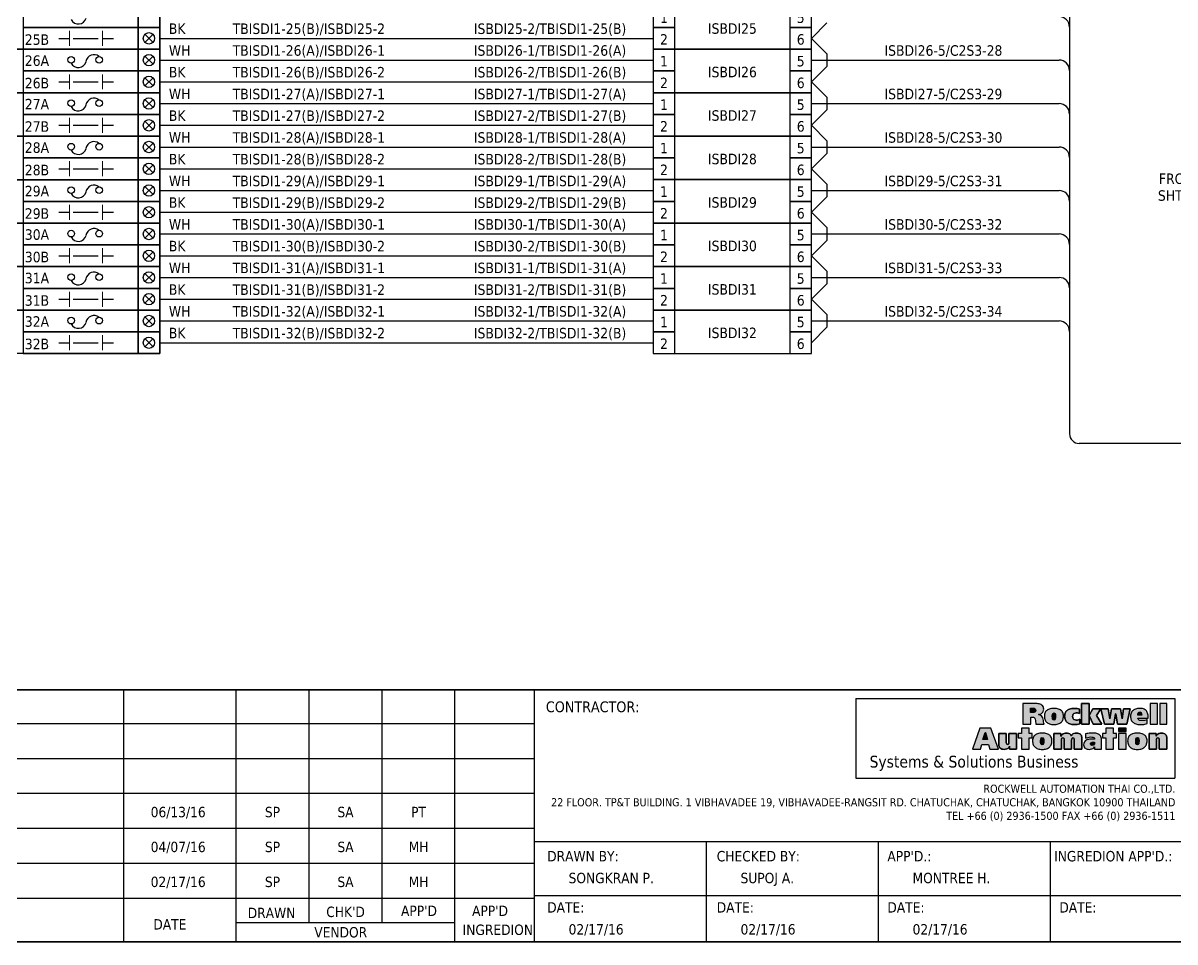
# Model space of a CAD drawing. Header units: millimetres. Extents: x 0 to 1792788, y -13 to 262234.
# Drawn here: x 712258 to 745729, y 92247 to 118939 of the extents above; entities that cross this region are included whole.
import ezdxf
from ezdxf.enums import TextEntityAlignment as Align

# ---------------------------------------------------------------- set-up
doc = ezdxf.new("R2010")
doc.units = ezdxf.units.MM
for name, color, linetype, lineweight in [('GT_1', 9, 'Continuous', 25), ('HELPPOINT', 7, 'Continuous', 25), ('MEMBER', 7, 'Continuous', 25), ('power', 7, 'Continuous', 25), ('RA_LOGO', 2, 'Continuous', 25)]:
    doc.layers.add(name, color=color, linetype=linetype, lineweight=lineweight)
doc.styles.add('Tahoma', font='')
doc.styles.get('Tahoma').set_extended_font_data('Tahoma')

# ---------------------------------------------------------------- blocks, each defined once
blk = doc.blocks.new('RA_LOGO1')
at = {"layer": 'RA_LOGO', "linetype": 'Continuous', "ltscale": 25.4}
for color, points in [(1, [(25.08, 13.7), (25.84, 13.7), (26.23, 13.67), (26.56, 13.54), (26.8, 13.24), (26.94, 12.83), (27.04, 12.29), (27.12, 11.7), (27.19, 11.14), (27.27, 10.68), (30.82, 10.68), (30.67, 11.15), (30.56, 11.68), (30.46, 12.24), (30.35, 12.8), (30.2, 13.35), (29.98, 13.85), (29.61, 14.28), (29.13, 14.61), (28.44, 14.82), (29, 14.99), (29.46, 15.19), (29.85, 15.46), (30.17, 15.78), (30.4, 16.18), (30.55, 16.64), (30.6, 17.18), (30.57, 17.62), (30.48, 18.01), (30.32, 18.35), (30.11, 18.65), (29.84, 18.9), (29.51, 19.1), (29.14, 19.27), (28.72, 19.39), (28.24, 19.48), (27.73, 19.53), (27.17, 19.55), (21.67, 19.55), (21.67, 10.68), (25.08, 10.68)]), (1, [(24.93, 15.68), (24.93, 17.57), (25.87, 17.57), (26.51, 17.51), (27, 17.24), (27.2, 16.65), (27.08, 16.12), (26.77, 15.83), (26.32, 15.71), (25.82, 15.68)]), (1, [(33.03, 17.18), (32.63, 17.03), (32.27, 16.84), (31.96, 16.62), (31.68, 16.36), (31.45, 16.07), (31.25, 15.75), (31.1, 15.39), (31, 15), (30.93, 14.57), (30.91, 14.11), (30.93, 13.67), (30.98, 13.25), (31.08, 12.86), (31.21, 12.5), (31.38, 12.17), (31.58, 11.87), (31.82, 11.59), (32.1, 11.35), (32.41, 11.13), (32.76, 10.95), (33.14, 10.8), (33.56, 10.69), (34.01, 10.6), (34.49, 10.55), (35.01, 10.53), (35.53, 10.55), (36.01, 10.6), (36.46, 10.69), (36.88, 10.8), (37.26, 10.95), (37.61, 11.13), (37.92, 11.35), (38.2, 11.59), (38.44, 11.87), (38.65, 12.17), (38.82, 12.5), (38.95, 12.86), (39.05, 13.25), (39.11, 13.67), (39.12, 14.11), (39.1, 14.57), (39.04, 15), (38.93, 15.39), (38.78, 15.75), (38.58, 16.07), (38.34, 16.36), (38.07, 16.62), (37.75, 16.84), (37.39, 17.03), (36.99, 17.18), (36.55, 17.3), (36.08, 17.38), (35.56, 17.44), (35.01, 17.45), (34.46, 17.44), (33.94, 17.38), (33.46, 17.3)]), (1, [(34.56, 15.35), (35.01, 15.55), (35.47, 15.35), (35.67, 14.84), (35.72, 14.11), (35.69, 13.44), (35.6, 12.91), (35.38, 12.56), (35.01, 12.43), (34.64, 12.56), (34.43, 12.91), (34.34, 13.44), (34.32, 14.11), (34.36, 14.84)]), (1, [(43.1, 14.6), (43.31, 15.02), (43.64, 15.31), (44.08, 15.49), (44.61, 15.55), (45.15, 15.51), (45.63, 15.39), (46.05, 15.22), (46.05, 17.18), (45.54, 17.3), (44.99, 17.38), (44.39, 17.44), (43.72, 17.45), (43.17, 17.44), (42.65, 17.38), (42.17, 17.3), (41.73, 17.18), (41.34, 17.03), (40.98, 16.84), (40.66, 16.62), (40.39, 16.36), (40.15, 16.07), (39.96, 15.75), (39.81, 15.39), (39.7, 15), (39.64, 14.57), (39.62, 14.11), (39.63, 13.67), (39.69, 13.25), (39.79, 12.86), (39.92, 12.5), (40.08, 12.17), (40.29, 11.87), (40.53, 11.59), (40.81, 11.35), (41.12, 11.13), (41.47, 10.95), (41.85, 10.8), (42.27, 10.69), (42.72, 10.6), (43.2, 10.55), (43.72, 10.53), (44.4, 10.55), (45, 10.61), (45.56, 10.72), (46.1, 10.86), (46.1, 12.83), (45.64, 12.61), (45.15, 12.48), (44.61, 12.43), (44.08, 12.5), (43.64, 12.71), (43.31, 13.04), (43.1, 13.5), (43.02, 14.06)]), (1, [(50.11, 19.54), (46.91, 19.54), (46.91, 10.68), (50.11, 10.68), (50.11, 14.38)]), (1, [(50.14, 14.38), (51.94, 10.68), (55.55, 10.68), (53.36, 14.38), (55.2, 17.31), (51.71, 17.31)]), (1, [(56.71, 10.68), (60.73, 10.68), (61.55, 15.18), (61.57, 15.18), (62.36, 10.68), (66.35, 10.68), (67.84, 17.31), (64.91, 17.31), (64.33, 12.97), (64.31, 12.97), (63.57, 17.31), (59.72, 17.31), (59.03, 12.97), (59.01, 12.97), (58.37, 17.31), (55.23, 17.31)]), (1, [(71.56, 10.55), (72.08, 10.53), (72.63, 10.54), (73.16, 10.57), (73.68, 10.62), (74.17, 10.7), (74.63, 10.79), (75.07, 10.91), (75.07, 12.63), (74.64, 12.45), (74.12, 12.32), (73.53, 12.23), (72.9, 12.21), (72.35, 12.23), (71.88, 12.33), (71.49, 12.51), (71.23, 12.8), (71.12, 13.23), (75.55, 13.23), (75.55, 13.62), (75.54, 14.09), (75.5, 14.54), (75.42, 14.96), (75.32, 15.36), (75.17, 15.73), (75, 16.07), (74.78, 16.37), (74.53, 16.65), (74.23, 16.88), (73.89, 17.08), (73.51, 17.24), (73.08, 17.36), (72.6, 17.43), (72.08, 17.45), (71.52, 17.43), (71, 17.38), (70.53, 17.3), (70.09, 17.18), (69.69, 17.02), (69.33, 16.84), (69.02, 16.62), (68.74, 16.36), (68.51, 16.07), (68.32, 15.75), (68.17, 15.39), (68.06, 15), (67.99, 14.58), (67.97, 14.12), (67.99, 13.67), (68.05, 13.26), (68.14, 12.87), (68.27, 12.5), (68.44, 12.17), (68.64, 11.87), (68.88, 11.59), (69.16, 11.35), (69.47, 11.14), (69.82, 10.95), (70.2, 10.8), (70.62, 10.69), (71.07, 10.6)]), (1, [(71.11, 14.63), (71.15, 15.19), (71.41, 15.7), (71.98, 15.93), (72.51, 15.7), (72.73, 15.19), (72.78, 14.63)]), (1, [(76.39, 10.68), (79.51, 10.68), (79.51, 19.54), (76.39, 19.54)]), (1, [(83.61, 19.54), (80.49, 19.54), (80.49, 10.68), (83.61, 10.68)]), (252, [(6.92, 1.95), (7.51, 0), (11.14, 0), (7.93, 9.01), (3.16, 9.01), (0, 0), (3.45, 0), (4, 1.95)]), (252, [(6.49, 4.11), (4.49, 4.11), (5.49, 7.12)]), (252, [(18.93, 6.73), (15.68, 6.73), (15.68, 2.85), (15.66, 2.44), (15.51, 2.08), (15.1, 1.93), (14.7, 2.08), (14.55, 2.44), (14.53, 2.85), (14.53, 6.73), (11.28, 6.73), (11.28, 2.05), (11.31, 1.58), (11.4, 1.16), (11.57, 0.79), (11.81, 0.47), (12.13, 0.21), (12.54, 0.01), (13.04, -0.11), (13.64, -0.15), (14.18, -0.11), (14.7, 0.03), (15.16, 0.29), (15.55, 0.66), (15.86, 1.2), (15.86, 0), (18.93, 0)]), (252, [(24.29, 4.85), (25.69, 4.85), (25.69, 6.73), (24.29, 6.73), (24.29, 9.01), (21.03, 9.01), (21.03, 6.73), (19.65, 6.73), (19.65, 4.85), (21.03, 4.85), (21.03, 0), (24.29, 0)]), (252, [(28.96, -0.08), (29.45, -0.13), (29.98, -0.15), (30.5, -0.13), (30.99, -0.08), (31.45, 0.01), (31.87, 0.13), (32.26, 0.28), (32.62, 0.46), (32.93, 0.68), (33.22, 0.93), (33.46, 1.2), (33.67, 1.51), (33.85, 1.85), (33.98, 2.22), (34.08, 2.61), (34.14, 3.04), (34.16, 3.49), (34.13, 3.96), (34.07, 4.39), (33.95, 4.79), (33.8, 5.15), (33.6, 5.48), (33.36, 5.77), (33.08, 6.03), (32.76, 6.26), (32.39, 6.45), (31.99, 6.6), (31.54, 6.73), (31.06, 6.81), (30.54, 6.86), (29.98, 6.88), (29.41, 6.86), (28.89, 6.81), (28.4, 6.73), (27.96, 6.6), (27.56, 6.45), (27.19, 6.26), (26.87, 6.03), (26.59, 5.77), (26.35, 5.48), (26.16, 5.15), (26.01, 4.79), (25.9, 4.39), (25.83, 3.96), (25.81, 3.49), (25.83, 3.04), (25.89, 2.61), (25.98, 2.22), (26.11, 1.85), (26.28, 1.51), (26.49, 1.2), (26.74, 0.93), (27.02, 0.68), (27.33, 0.46), (27.69, 0.28), (28.07, 0.13), (28.5, 0.01)]), (252, [(38.22, 3.88), (38.24, 4.29), (38.39, 4.65), (38.8, 4.8), (39.2, 4.65), (39.35, 4.29), (39.37, 3.88), (39.37, 0), (42.62, 0), (42.62, 3.88), (42.64, 4.29), (42.79, 4.65), (43.19, 4.8), (43.61, 4.65), (43.76, 4.29), (43.78, 3.88), (43.78, 0), (47.03, 0), (47.03, 4.04), (47.03, 4.4), (47.01, 4.76), (46.98, 5.12), (46.91, 5.47), (46.81, 5.8), (46.64, 6.09), (46.42, 6.36), (46.12, 6.57), (45.73, 6.74), (45.25, 6.84), (44.66, 6.88), (44.14, 6.83), (43.61, 6.7), (43.12, 6.47), (42.73, 6.15), (42.48, 5.71), (42.24, 6.16), (41.88, 6.48), (41.42, 6.71), (40.91, 6.84), (40.37, 6.88), (39.87, 6.85), (39.4, 6.75), (38.98, 6.57), (38.61, 6.32), (38.3, 5.99), (38.04, 5.51), (38.04, 6.73), (34.97, 6.73), (34.97, 0), (38.22, 0)]), (252, [(47.83, 1.33), (47.98, 0.92), (48.22, 0.58), (48.54, 0.31), (48.91, 0.1), (49.33, -0.04), (49.78, -0.12), (50.24, -0.15), (50.78, -0.11), (51.28, 0.03), (51.73, 0.25), (52.12, 0.56), (52.46, 1.01), (52.46, 0), (55.48, 0), (55.48, 4.08), (55.45, 4.58), (55.35, 5.01), (55.2, 5.39), (54.99, 5.72), (54.74, 5.99), (54.45, 6.22), (54.12, 6.41), (53.76, 6.56), (53.39, 6.67), (52.99, 6.76), (52.59, 6.82), (52.18, 6.86), (51.77, 6.88), (51.36, 6.88), (50.68, 6.87), (50.11, 6.82), (49.59, 6.75), (49.09, 6.64), (48.55, 6.5), (48.55, 4.61), (49.06, 4.83), (49.62, 5.02), (50.21, 5.14), (50.8, 5.18), (51.29, 5.16), (51.75, 5.09), (52.14, 4.92), (52.41, 4.64), (52.51, 4.2), (52.15, 4.24), (51.71, 4.27), (51.25, 4.29), (50.8, 4.28), (50.36, 4.24), (49.92, 4.17), (49.49, 4.07), (49.09, 3.92), (48.73, 3.72), (48.41, 3.47), (48.15, 3.16), (47.95, 2.79), (47.82, 2.34), (47.77, 1.82)]), (252, [(57.34, 0), (60.59, 0), (60.59, 4.85), (61.99, 4.85), (61.99, 6.74), (60.59, 6.74), (60.59, 9.01), (57.34, 9.01), (57.34, 6.74), (55.95, 6.74), (55.95, 4.85), (57.34, 4.85)]), (252, [(66.02, 7.52), (66.02, 9), (62.76, 9), (62.76, 7.52)]), (252, [(62.76, 0), (66.02, 0), (66.02, 6.72), (62.76, 6.72)]), (252, [(69.87, -0.08), (70.36, -0.13), (70.88, -0.15), (71.41, -0.13), (71.9, -0.08), (72.36, 0.01), (72.78, 0.13), (73.17, 0.28), (73.53, 0.46), (73.84, 0.68), (74.13, 0.93), (74.37, 1.2), (74.58, 1.51), (74.76, 1.85), (74.89, 2.22), (74.99, 2.61), (75.05, 3.04), (75.06, 3.49), (75.04, 3.96), (74.98, 4.39), (74.86, 4.79), (74.71, 5.15), (74.51, 5.48), (74.27, 5.77), (73.99, 6.03), (73.67, 6.26), (73.3, 6.45), (72.9, 6.6), (72.45, 6.73), (71.97, 6.81), (71.45, 6.86), (70.88, 6.88), (70.32, 6.86), (69.8, 6.81), (69.31, 6.73), (68.87, 6.6), (68.47, 6.45), (68.1, 6.26), (67.78, 6.03), (67.5, 5.77), (67.26, 5.48), (67.07, 5.15), (66.92, 4.79), (66.81, 4.39), (66.74, 3.96), (66.72, 3.49), (66.74, 3.04), (66.79, 2.61), (66.89, 2.22), (67.02, 1.85), (67.19, 1.51), (67.4, 1.2), (67.65, 0.93), (67.93, 0.68), (68.24, 0.46), (68.6, 0.28), (68.98, 0.13), (69.41, 0.01)]), (252, [(79.16, 3.88), (79.18, 4.29), (79.33, 4.65), (79.74, 4.8), (80.15, 4.65), (80.29, 4.29), (80.31, 3.88), (80.31, 0), (83.57, 0), (83.57, 4.69), (83.53, 5.15), (83.44, 5.57), (83.27, 5.95), (83.03, 6.27), (82.71, 6.53), (82.3, 6.72), (81.8, 6.84), (81.2, 6.88), (80.66, 6.83), (80.15, 6.69), (79.68, 6.43), (79.29, 6.06), (78.98, 5.52), (78.98, 6.73), (75.91, 6.73), (75.91, 0), (79.16, 0)]), (252, [(29.6, 1.91), (29.39, 2.27), (29.29, 2.81), (29.27, 3.49), (29.31, 4.22), (29.51, 4.75), (29.98, 4.95), (30.44, 4.75), (30.65, 4.22), (30.69, 3.49), (30.67, 2.81), (30.57, 2.27), (30.35, 1.91), (29.98, 1.78)]), (252, [(50.74, 2.19), (50.97, 2.7), (51.52, 2.91), (52.19, 2.95), (52.51, 2.95), (52.51, 2.75), (52.4, 2.18), (52.06, 1.73), (51.51, 1.55), (51.08, 1.61), (50.83, 1.82)]), (252, [(70.51, 1.91), (70.3, 2.27), (70.2, 2.81), (70.18, 3.49), (70.22, 4.22), (70.42, 4.75), (70.88, 4.95), (71.35, 4.75), (71.56, 4.22), (71.6, 3.49), (71.58, 2.81), (71.48, 2.27), (71.26, 1.91), (70.88, 1.78)])]:
    blk.add_hatch(color=color, dxfattribs=at).paths.add_polyline_path(points, flags=0)
at = {"layer": 'RA_LOGO', "color": 1, "linetype": 'Continuous', "ltscale": 25.4}
for points in [[(29.14, 19.27), (28.72, 19.39), (28.24, 19.48), (27.73, 19.53), (27.17, 19.55), (21.67, 19.55), (21.67, 10.68), (25.08, 10.68), (25.08, 13.7), (25.84, 13.7), (26.23, 13.67), (26.56, 13.54), (26.8, 13.24), (26.94, 12.83), (27.04, 12.29), (27.12, 11.7), (27.19, 11.14), (27.27, 10.68), (30.82, 10.68), (30.67, 11.15), (30.56, 11.68), (30.46, 12.24), (30.35, 12.8), (30.2, 13.35), (29.98, 13.85), (29.61, 14.28), (29.13, 14.61), (28.48, 14.81), (28.48, 14.83), (29, 14.99), (29.46, 15.19), (29.85, 15.46), (30.17, 15.78), (30.4, 16.18), (30.55, 16.64), (30.6, 17.18), (30.57, 17.62), (30.48, 18.01), (30.32, 18.35), (30.11, 18.65), (29.84, 18.9), (29.51, 19.1)], [(25.08, 13.7), (25.84, 13.7), (26.23, 13.67), (26.56, 13.54), (26.8, 13.24), (26.94, 12.83), (27.04, 12.29), (27.12, 11.7), (27.19, 11.14), (27.27, 10.68), (30.82, 10.68), (30.67, 11.15), (30.56, 11.68), (30.46, 12.24), (30.35, 12.8), (30.2, 13.35), (29.98, 13.85), (29.61, 14.28), (29.13, 14.61), (28.44, 14.82), (29, 14.99), (29.46, 15.19), (29.85, 15.46), (30.17, 15.78), (30.4, 16.18), (30.55, 16.64), (30.6, 17.18), (30.57, 17.62), (30.48, 18.01), (30.32, 18.35), (30.11, 18.65), (29.84, 18.9), (29.51, 19.1), (29.14, 19.27), (28.72, 19.39), (28.24, 19.48), (27.73, 19.53), (27.17, 19.55), (21.67, 19.55), (21.67, 10.68), (25.08, 10.68)], [(24.93, 15.68), (24.93, 17.57), (25.87, 17.57), (26.51, 17.51), (27, 17.24), (27.2, 16.65), (27.08, 16.12), (26.77, 15.83), (26.32, 15.71), (25.82, 15.68)], [(25.82, 15.68), (24.93, 15.68), (24.93, 17.57), (25.87, 17.57), (26.51, 17.51), (27, 17.24), (27.2, 16.65), (27.08, 16.12), (26.77, 15.83), (26.32, 15.71)], [(36.99, 17.18), (36.55, 17.3), (36.08, 17.38), (35.56, 17.44), (35.01, 17.45), (34.46, 17.44), (33.94, 17.38), (33.46, 17.3), (33.03, 17.18), (32.63, 17.03), (32.27, 16.84), (31.96, 16.62), (31.68, 16.36), (31.45, 16.07), (31.25, 15.75), (31.1, 15.39), (31, 15), (30.93, 14.57), (30.91, 14.11), (30.91, 14.11), (30.93, 13.67), (30.98, 13.25), (31.08, 12.86), (31.21, 12.5), (31.38, 12.17), (31.58, 11.87), (31.82, 11.59), (32.1, 11.35), (32.41, 11.13), (32.76, 10.95), (33.14, 10.8), (33.56, 10.69), (34.01, 10.6), (34.49, 10.55), (35.01, 10.53), (35.53, 10.55), (36.01, 10.6), (36.46, 10.69), (36.88, 10.8), (37.26, 10.95), (37.61, 11.13), (37.92, 11.35), (38.2, 11.59), (38.44, 11.87), (38.65, 12.17), (38.82, 12.5), (38.95, 12.86), (39.05, 13.25), (39.11, 13.67), (39.12, 14.11), (39.1, 14.57), (39.04, 15), (38.93, 15.39), (38.78, 15.75), (38.58, 16.07), (38.34, 16.36), (38.07, 16.62), (37.75, 16.84), (37.39, 17.03)], [(33.03, 17.18), (32.63, 17.03), (32.27, 16.84), (31.96, 16.62), (31.68, 16.36), (31.45, 16.07), (31.25, 15.75), (31.1, 15.39), (31, 15), (30.93, 14.57), (30.91, 14.11), (30.93, 13.67), (30.98, 13.25), (31.08, 12.86), (31.21, 12.5), (31.38, 12.17), (31.58, 11.87), (31.82, 11.59), (32.1, 11.35), (32.41, 11.13), (32.76, 10.95), (33.14, 10.8), (33.56, 10.69), (34.01, 10.6), (34.49, 10.55), (35.01, 10.53), (35.53, 10.55), (36.01, 10.6), (36.46, 10.69), (36.88, 10.8), (37.26, 10.95), (37.61, 11.13), (37.92, 11.35), (38.2, 11.59), (38.44, 11.87), (38.65, 12.17), (38.82, 12.5), (38.95, 12.86), (39.05, 13.25), (39.11, 13.67), (39.12, 14.11), (39.1, 14.57), (39.04, 15), (38.93, 15.39), (38.78, 15.75), (38.58, 16.07), (38.34, 16.36), (38.07, 16.62), (37.75, 16.84), (37.39, 17.03), (36.99, 17.18), (36.55, 17.3), (36.08, 17.38), (35.56, 17.44), (35.01, 17.45), (34.46, 17.44), (33.94, 17.38), (33.46, 17.3)], [(34.32, 14.11), (34.36, 14.84), (34.56, 15.35), (35.01, 15.55), (35.47, 15.35), (35.67, 14.84), (35.72, 14.11), (35.69, 13.44), (35.6, 12.91), (35.38, 12.56), (35.01, 12.43), (34.64, 12.56), (34.43, 12.91), (34.34, 13.44)], [(34.56, 15.35), (35.01, 15.55), (35.47, 15.35), (35.67, 14.84), (35.72, 14.11), (35.69, 13.44), (35.6, 12.91), (35.38, 12.56), (35.01, 12.43), (34.64, 12.56), (34.43, 12.91), (34.34, 13.44), (34.32, 14.11), (34.36, 14.84)], [(42.65, 17.38), (43.17, 17.44), (43.72, 17.45), (44.39, 17.44), (44.99, 17.38), (45.54, 17.3), (46.05, 17.18), (46.05, 15.22), (45.63, 15.39), (45.15, 15.51), (44.61, 15.55), (44.08, 15.49), (43.64, 15.31), (43.31, 15.02), (43.1, 14.6), (43.02, 14.06), (43.1, 13.5), (43.31, 13.04), (43.64, 12.71), (44.08, 12.5), (44.61, 12.43), (45.15, 12.48), (45.64, 12.61), (46.1, 12.83), (46.1, 10.86), (45.56, 10.72), (45, 10.61), (44.4, 10.55), (43.72, 10.53), (43.2, 10.55), (42.72, 10.6), (42.27, 10.69), (41.85, 10.8), (41.47, 10.95), (41.12, 11.13), (40.81, 11.35), (40.53, 11.59), (40.29, 11.87), (40.08, 12.17), (39.92, 12.5), (39.79, 12.86), (39.69, 13.25), (39.63, 13.67), (39.62, 14.11), (39.64, 14.57), (39.7, 15), (39.81, 15.39), (39.96, 15.75), (40.15, 16.07), (40.39, 16.36), (40.66, 16.62), (40.98, 16.84), (41.34, 17.03), (41.73, 17.18), (42.17, 17.3)], [(43.1, 14.6), (43.31, 15.02), (43.64, 15.31), (44.08, 15.49), (44.61, 15.55), (45.15, 15.51), (45.63, 15.39), (46.05, 15.22), (46.05, 17.18), (45.54, 17.3), (44.99, 17.38), (44.39, 17.44), (43.72, 17.45), (43.17, 17.44), (42.65, 17.38), (42.17, 17.3), (41.73, 17.18), (41.34, 17.03), (40.98, 16.84), (40.66, 16.62), (40.39, 16.36), (40.15, 16.07), (39.96, 15.75), (39.81, 15.39), (39.7, 15), (39.64, 14.57), (39.62, 14.11), (39.63, 13.67), (39.69, 13.25), (39.79, 12.86), (39.92, 12.5), (40.08, 12.17), (40.29, 11.87), (40.53, 11.59), (40.81, 11.35), (41.12, 11.13), (41.47, 10.95), (41.85, 10.8), (42.27, 10.69), (42.72, 10.6), (43.2, 10.55), (43.72, 10.53), (44.4, 10.55), (45, 10.61), (45.56, 10.72), (46.1, 10.86), (46.1, 12.83), (45.64, 12.61), (45.15, 12.48), (44.61, 12.43), (44.08, 12.5), (43.64, 12.71), (43.31, 13.04), (43.1, 13.5), (43.02, 14.06)], [(50.11, 10.68), (46.91, 10.68), (46.91, 19.54), (50.11, 19.54), (50.11, 14.38), (50.14, 14.38), (50.11, 14.38)], [(50.11, 19.54), (46.91, 19.54), (46.91, 10.68), (50.11, 10.68), (50.11, 14.38)], [(50.14, 14.38), (51.94, 10.68), (55.55, 10.68), (53.36, 14.38), (55.2, 17.31), (51.71, 17.31)], [(51.94, 10.68), (50.14, 14.38), (51.71, 17.31), (55.2, 17.31), (53.36, 14.38), (55.55, 10.68)], [(62.36, 10.68), (61.57, 15.18), (61.55, 15.18), (60.73, 10.68), (56.71, 10.68), (55.23, 17.31), (58.37, 17.31), (59.01, 12.97), (59.03, 12.97), (59.72, 17.31), (63.57, 17.31), (64.31, 12.97), (64.33, 12.97), (64.91, 17.31), (67.84, 17.31), (66.35, 10.68)], [(56.71, 10.68), (60.73, 10.68), (61.55, 15.18), (61.57, 15.18), (62.36, 10.68), (66.35, 10.68), (67.84, 17.31), (64.91, 17.31), (64.33, 12.97), (64.31, 12.97), (63.57, 17.31), (59.72, 17.31), (59.03, 12.97), (59.01, 12.97), (58.37, 17.31), (55.23, 17.31)], [(71.56, 10.55), (72.08, 10.53), (72.63, 10.54), (73.16, 10.57), (73.68, 10.62), (74.17, 10.7), (74.63, 10.79), (75.07, 10.91), (75.07, 12.63), (74.64, 12.45), (74.12, 12.32), (73.53, 12.23), (72.9, 12.21), (72.35, 12.23), (71.88, 12.33), (71.49, 12.51), (71.23, 12.8), (71.12, 13.23), (75.55, 13.23), (75.55, 13.62), (75.54, 14.09), (75.5, 14.54), (75.42, 14.96), (75.32, 15.36), (75.17, 15.73), (75, 16.07), (74.78, 16.37), (74.53, 16.65), (74.23, 16.88), (73.89, 17.08), (73.51, 17.24), (73.08, 17.36), (72.6, 17.43), (72.08, 17.45), (71.52, 17.43), (71, 17.38), (70.53, 17.3), (70.09, 17.18), (69.69, 17.02), (69.33, 16.84), (69.02, 16.62), (68.74, 16.36), (68.51, 16.07), (68.32, 15.75), (68.17, 15.39), (68.06, 15), (67.99, 14.58), (67.97, 14.12), (67.97, 14.12), (67.99, 13.67), (68.05, 13.26), (68.14, 12.87), (68.27, 12.5), (68.44, 12.17), (68.64, 11.87), (68.88, 11.59), (69.16, 11.35), (69.47, 11.14), (69.82, 10.95), (70.2, 10.8), (70.62, 10.69), (71.07, 10.6)], [(71.56, 10.55), (72.08, 10.53), (72.63, 10.54), (73.16, 10.57), (73.68, 10.62), (74.17, 10.7), (74.63, 10.79), (75.07, 10.91), (75.07, 12.63), (74.64, 12.45), (74.12, 12.32), (73.53, 12.23), (72.9, 12.21), (72.35, 12.23), (71.88, 12.33), (71.49, 12.51), (71.23, 12.8), (71.12, 13.23), (75.55, 13.23), (75.55, 13.62), (75.54, 14.09), (75.5, 14.54), (75.42, 14.96), (75.32, 15.36), (75.17, 15.73), (75, 16.07), (74.78, 16.37), (74.53, 16.65), (74.23, 16.88), (73.89, 17.08), (73.51, 17.24), (73.08, 17.36), (72.6, 17.43), (72.08, 17.45), (71.52, 17.43), (71, 17.38), (70.53, 17.3), (70.09, 17.18), (69.69, 17.02), (69.33, 16.84), (69.02, 16.62), (68.74, 16.36), (68.51, 16.07), (68.32, 15.75), (68.17, 15.39), (68.06, 15), (67.99, 14.58), (67.97, 14.12), (67.99, 13.67), (68.05, 13.26), (68.14, 12.87), (68.27, 12.5), (68.44, 12.17), (68.64, 11.87), (68.88, 11.59), (69.16, 11.35), (69.47, 11.14), (69.82, 10.95), (70.2, 10.8), (70.62, 10.69), (71.07, 10.6)], [(72.78, 14.63), (71.11, 14.63), (71.15, 15.19), (71.41, 15.7), (71.98, 15.93), (72.51, 15.7), (72.73, 15.19)], [(71.11, 14.63), (71.15, 15.19), (71.41, 15.7), (71.98, 15.93), (72.51, 15.7), (72.73, 15.19), (72.78, 14.63)], [(76.39, 10.68), (79.51, 10.68), (79.51, 19.54), (76.39, 19.54)], [(76.39, 10.68), (79.51, 10.68), (79.51, 19.54), (76.39, 19.54)], [(80.49, 10.68), (83.61, 10.68), (83.61, 19.54), (80.49, 19.54)], [(83.61, 19.54), (80.49, 19.54), (80.49, 10.68), (83.61, 10.68)]]:
    blk.add_lwpolyline(points, close=True, dxfattribs=at)
at = {"layer": 'RA_LOGO', "color": 252, "linetype": 'Continuous', "ltscale": 25.4}
for points in [[(7.51, 0), (11.14, 0), (7.93, 9.01), (3.16, 9.01), (0, 0), (3.45, 0), (4, 1.95), (6.92, 1.95)], [(6.92, 1.95), (7.51, 0), (11.14, 0), (7.93, 9.01), (3.16, 9.01), (0, 0), (3.45, 0), (4, 1.95)], [(6.49, 4.11), (4.49, 4.11), (5.49, 7.12)], [(5.48, 7.08), (5.51, 7.08), (6.49, 4.11), (4.49, 4.11)], [(11.57, 0.79), (11.4, 1.16), (11.31, 1.58), (11.28, 2.05), (11.28, 6.73), (14.53, 6.73), (14.53, 2.85), (14.55, 2.44), (14.7, 2.08), (15.1, 1.93), (15.51, 2.08), (15.66, 2.44), (15.68, 2.85), (15.68, 6.73), (18.93, 6.73), (18.93, 0), (15.86, 0), (15.86, 1.16), (15.84, 1.16), (15.55, 0.66), (15.16, 0.29), (14.7, 0.03), (14.18, -0.11), (13.64, -0.15), (13.04, -0.11), (12.54, 0.01), (12.13, 0.21), (11.81, 0.47)], [(18.93, 6.73), (15.68, 6.73), (15.68, 2.85), (15.66, 2.44), (15.51, 2.08), (15.1, 1.93), (14.7, 2.08), (14.55, 2.44), (14.53, 2.85), (14.53, 6.73), (11.28, 6.73), (11.28, 2.05), (11.31, 1.58), (11.4, 1.16), (11.57, 0.79), (11.81, 0.47), (12.13, 0.21), (12.54, 0.01), (13.04, -0.11), (13.64, -0.15), (14.18, -0.11), (14.7, 0.03), (15.16, 0.29), (15.55, 0.66), (15.86, 1.2), (15.86, 0), (18.93, 0)], [(24.29, 4.85), (25.69, 4.85), (25.69, 6.73), (24.29, 6.73), (24.29, 9.01), (21.03, 9.01), (21.03, 6.73), (19.65, 6.73), (19.65, 4.85), (21.03, 4.85), (21.03, 0), (24.29, 0)], [(24.29, 4.85), (25.69, 4.85), (25.69, 6.73), (24.29, 6.73), (24.29, 9.01), (21.03, 9.01), (21.03, 6.73), (19.65, 6.73), (19.65, 4.85), (21.03, 4.85), (21.03, 0), (24.29, 0)], [(29.41, 6.86), (28.89, 6.81), (28.4, 6.73), (27.96, 6.6), (27.56, 6.45), (27.19, 6.26), (26.87, 6.03), (26.59, 5.77), (26.35, 5.48), (26.16, 5.15), (26.01, 4.79), (25.9, 4.39), (25.83, 3.96), (25.81, 3.49), (25.81, 3.49), (25.83, 3.04), (25.89, 2.61), (25.98, 2.22), (26.11, 1.85), (26.28, 1.51), (26.49, 1.2), (26.74, 0.93), (27.02, 0.68), (27.33, 0.46), (27.69, 0.28), (28.07, 0.13), (28.5, 0.01), (28.96, -0.08), (29.45, -0.13), (29.98, -0.15), (30.5, -0.13), (30.99, -0.08), (31.45, 0.01), (31.87, 0.13), (32.26, 0.28), (32.62, 0.46), (32.93, 0.68), (33.22, 0.93), (33.46, 1.2), (33.67, 1.51), (33.85, 1.85), (33.98, 2.22), (34.08, 2.61), (34.14, 3.04), (34.16, 3.49), (34.16, 3.49), (34.13, 3.96), (34.07, 4.39), (33.95, 4.79), (33.8, 5.15), (33.6, 5.48), (33.36, 5.77), (33.08, 6.03), (32.76, 6.26), (32.39, 6.45), (31.99, 6.6), (31.54, 6.73), (31.06, 6.81), (30.54, 6.86), (29.98, 6.88), (29.98, 6.88)], [(28.96, -0.08), (29.45, -0.13), (29.98, -0.15), (30.5, -0.13), (30.99, -0.08), (31.45, 0.01), (31.87, 0.13), (32.26, 0.28), (32.62, 0.46), (32.93, 0.68), (33.22, 0.93), (33.46, 1.2), (33.67, 1.51), (33.85, 1.85), (33.98, 2.22), (34.08, 2.61), (34.14, 3.04), (34.16, 3.49), (34.13, 3.96), (34.07, 4.39), (33.95, 4.79), (33.8, 5.15), (33.6, 5.48), (33.36, 5.77), (33.08, 6.03), (32.76, 6.26), (32.39, 6.45), (31.99, 6.6), (31.54, 6.73), (31.06, 6.81), (30.54, 6.86), (29.98, 6.88), (29.41, 6.86), (28.89, 6.81), (28.4, 6.73), (27.96, 6.6), (27.56, 6.45), (27.19, 6.26), (26.87, 6.03), (26.59, 5.77), (26.35, 5.48), (26.16, 5.15), (26.01, 4.79), (25.9, 4.39), (25.83, 3.96), (25.81, 3.49), (25.83, 3.04), (25.89, 2.61), (25.98, 2.22), (26.11, 1.85), (26.28, 1.51), (26.49, 1.2), (26.74, 0.93), (27.02, 0.68), (27.33, 0.46), (27.69, 0.28), (28.07, 0.13), (28.5, 0.01)], [(39.35, 4.29), (39.2, 4.65), (38.8, 4.8), (38.39, 4.65), (38.24, 4.29), (38.22, 3.88), (38.22, 0), (34.97, 0), (34.97, 6.73), (38.04, 6.73), (38.04, 5.56), (38.06, 5.56), (38.3, 5.99), (38.61, 6.32), (38.98, 6.57), (39.4, 6.75), (39.87, 6.85), (40.37, 6.88), (40.91, 6.84), (41.42, 6.71), (41.88, 6.48), (42.24, 6.16), (42.47, 5.73), (42.49, 5.73), (42.73, 6.15), (43.12, 6.47), (43.61, 6.7), (44.14, 6.83), (44.66, 6.88), (45.25, 6.84), (45.73, 6.74), (46.12, 6.57), (46.42, 6.36), (46.64, 6.09), (46.81, 5.8), (46.91, 5.47), (46.98, 5.12), (47.01, 4.76), (47.03, 4.4), (47.03, 4.04), (47.03, 0), (43.78, 0), (43.78, 3.88), (43.76, 4.29), (43.61, 4.65), (43.19, 4.8), (42.79, 4.65), (42.64, 4.29), (42.62, 3.88), (42.62, 0), (39.37, 0), (39.37, 3.88)], [(38.22, 3.88), (38.24, 4.29), (38.39, 4.65), (38.8, 4.8), (39.2, 4.65), (39.35, 4.29), (39.37, 3.88), (39.37, 0), (42.62, 0), (42.62, 3.88), (42.64, 4.29), (42.79, 4.65), (43.19, 4.8), (43.61, 4.65), (43.76, 4.29), (43.78, 3.88), (43.78, 0), (47.03, 0), (47.03, 4.04), (47.03, 4.4), (47.01, 4.76), (46.98, 5.12), (46.91, 5.47), (46.81, 5.8), (46.64, 6.09), (46.42, 6.36), (46.12, 6.57), (45.73, 6.74), (45.25, 6.84), (44.66, 6.88), (44.14, 6.83), (43.61, 6.7), (43.12, 6.47), (42.73, 6.15), (42.48, 5.71), (42.24, 6.16), (41.88, 6.48), (41.42, 6.71), (40.91, 6.84), (40.37, 6.88), (39.87, 6.85), (39.4, 6.75), (38.98, 6.57), (38.61, 6.32), (38.3, 5.99), (38.04, 5.51), (38.04, 6.73), (34.97, 6.73), (34.97, 0), (38.22, 0)], [(50.11, 6.82), (49.59, 6.75), (49.09, 6.64), (48.55, 6.5), (48.55, 4.61), (49.06, 4.83), (49.62, 5.02), (50.21, 5.14), (50.8, 5.18), (51.29, 5.16), (51.75, 5.09), (52.14, 4.92), (52.41, 4.64), (52.51, 4.2), (52.15, 4.24), (51.71, 4.27), (51.25, 4.29), (50.8, 4.28), (50.36, 4.24), (49.92, 4.17), (49.49, 4.07), (49.09, 3.92), (48.73, 3.72), (48.41, 3.47), (48.15, 3.16), (47.95, 2.79), (47.82, 2.34), (47.77, 1.82), (47.77, 1.82), (47.83, 1.33), (47.98, 0.92), (48.22, 0.58), (48.54, 0.31), (48.91, 0.1), (49.33, -0.04), (49.78, -0.12), (50.24, -0.15), (50.78, -0.11), (51.28, 0.03), (51.73, 0.25), (52.12, 0.56), (52.43, 0.97), (52.46, 0.97), (52.46, 0), (55.48, 0), (55.48, 4.08), (55.45, 4.58), (55.35, 5.01), (55.2, 5.39), (54.99, 5.72), (54.74, 5.99), (54.45, 6.22), (54.12, 6.41), (53.76, 6.56), (53.39, 6.67), (52.99, 6.76), (52.59, 6.82), (52.18, 6.86), (51.77, 6.88), (51.36, 6.88), (50.68, 6.87)], [(47.83, 1.33), (47.98, 0.92), (48.22, 0.58), (48.54, 0.31), (48.91, 0.1), (49.33, -0.04), (49.78, -0.12), (50.24, -0.15), (50.78, -0.11), (51.28, 0.03), (51.73, 0.25), (52.12, 0.56), (52.46, 1.01), (52.46, 0), (55.48, 0), (55.48, 4.08), (55.45, 4.58), (55.35, 5.01), (55.2, 5.39), (54.99, 5.72), (54.74, 5.99), (54.45, 6.22), (54.12, 6.41), (53.76, 6.56), (53.39, 6.67), (52.99, 6.76), (52.59, 6.82), (52.18, 6.86), (51.77, 6.88), (51.36, 6.88), (50.68, 6.87), (50.11, 6.82), (49.59, 6.75), (49.09, 6.64), (48.55, 6.5), (48.55, 4.61), (49.06, 4.83), (49.62, 5.02), (50.21, 5.14), (50.8, 5.18), (51.29, 5.16), (51.75, 5.09), (52.14, 4.92), (52.41, 4.64), (52.51, 4.2), (52.15, 4.24), (51.71, 4.27), (51.25, 4.29), (50.8, 4.28), (50.36, 4.24), (49.92, 4.17), (49.49, 4.07), (49.09, 3.92), (48.73, 3.72), (48.41, 3.47), (48.15, 3.16), (47.95, 2.79), (47.82, 2.34), (47.77, 1.82)], [(60.59, 0), (60.59, 4.85), (61.99, 4.85), (61.99, 6.74), (60.59, 6.74), (60.59, 9.01), (57.34, 9.01), (57.34, 6.74), (55.95, 6.74), (55.95, 4.85), (57.34, 4.85), (57.34, 0)], [(57.34, 0), (60.59, 0), (60.59, 4.85), (61.99, 4.85), (61.99, 6.74), (60.59, 6.74), (60.59, 9.01), (57.34, 9.01), (57.34, 6.74), (55.95, 6.74), (55.95, 4.85), (57.34, 4.85)], [(66.02, 7.52), (66.02, 9), (62.76, 9), (62.76, 7.52)], [(62.76, 7.52), (66.02, 7.52), (66.02, 9), (62.76, 9)], [(62.76, 0), (66.02, 0), (66.02, 6.72), (62.76, 6.72)], [(62.76, 0), (66.02, 0), (66.02, 6.72), (62.76, 6.72)], [(72.9, 6.6), (72.45, 6.73), (71.97, 6.81), (71.45, 6.86), (70.88, 6.88), (70.32, 6.86), (69.8, 6.81), (69.31, 6.73), (68.87, 6.6), (68.47, 6.45), (68.1, 6.26), (67.78, 6.03), (67.5, 5.77), (67.26, 5.48), (67.07, 5.15), (66.92, 4.79), (66.81, 4.39), (66.74, 3.96), (66.72, 3.49), (66.72, 3.49), (66.74, 3.04), (66.79, 2.61), (66.89, 2.22), (67.02, 1.85), (67.19, 1.51), (67.4, 1.2), (67.65, 0.93), (67.93, 0.68), (68.24, 0.46), (68.6, 0.28), (68.98, 0.13), (69.41, 0.01), (69.87, -0.08), (70.36, -0.13), (70.88, -0.15), (71.41, -0.13), (71.9, -0.08), (72.36, 0.01), (72.78, 0.13), (73.17, 0.28), (73.53, 0.46), (73.84, 0.68), (74.13, 0.93), (74.37, 1.2), (74.58, 1.51), (74.76, 1.85), (74.89, 2.22), (74.99, 2.61), (75.05, 3.04), (75.06, 3.49), (75.06, 3.49), (75.04, 3.96), (74.98, 4.39), (74.86, 4.79), (74.71, 5.15), (74.51, 5.48), (74.27, 5.77), (73.99, 6.03), (73.67, 6.26), (73.3, 6.45)], [(69.87, -0.08), (70.36, -0.13), (70.88, -0.15), (71.41, -0.13), (71.9, -0.08), (72.36, 0.01), (72.78, 0.13), (73.17, 0.28), (73.53, 0.46), (73.84, 0.68), (74.13, 0.93), (74.37, 1.2), (74.58, 1.51), (74.76, 1.85), (74.89, 2.22), (74.99, 2.61), (75.05, 3.04), (75.06, 3.49), (75.04, 3.96), (74.98, 4.39), (74.86, 4.79), (74.71, 5.15), (74.51, 5.48), (74.27, 5.77), (73.99, 6.03), (73.67, 6.26), (73.3, 6.45), (72.9, 6.6), (72.45, 6.73), (71.97, 6.81), (71.45, 6.86), (70.88, 6.88), (70.32, 6.86), (69.8, 6.81), (69.31, 6.73), (68.87, 6.6), (68.47, 6.45), (68.1, 6.26), (67.78, 6.03), (67.5, 5.77), (67.26, 5.48), (67.07, 5.15), (66.92, 4.79), (66.81, 4.39), (66.74, 3.96), (66.72, 3.49), (66.74, 3.04), (66.79, 2.61), (66.89, 2.22), (67.02, 1.85), (67.19, 1.51), (67.4, 1.2), (67.65, 0.93), (67.93, 0.68), (68.24, 0.46), (68.6, 0.28), (68.98, 0.13), (69.41, 0.01)], [(79.18, 4.29), (79.16, 3.88), (79.16, 0), (75.91, 0), (75.91, 6.73), (78.98, 6.73), (78.98, 5.56), (79, 5.56), (79.29, 6.06), (79.68, 6.43), (80.15, 6.69), (80.66, 6.83), (81.2, 6.88), (81.8, 6.84), (82.3, 6.72), (82.71, 6.53), (83.03, 6.27), (83.27, 5.95), (83.44, 5.57), (83.53, 5.15), (83.57, 4.69), (83.57, 0), (80.31, 0), (80.31, 3.88), (80.29, 4.29), (80.15, 4.65), (79.74, 4.8), (79.33, 4.65)], [(79.16, 3.88), (79.18, 4.29), (79.33, 4.65), (79.74, 4.8), (80.15, 4.65), (80.29, 4.29), (80.31, 3.88), (80.31, 0), (83.57, 0), (83.57, 4.69), (83.53, 5.15), (83.44, 5.57), (83.27, 5.95), (83.03, 6.27), (82.71, 6.53), (82.3, 6.72), (81.8, 6.84), (81.2, 6.88), (80.66, 6.83), (80.15, 6.69), (79.68, 6.43), (79.29, 6.06), (78.98, 5.52), (78.98, 6.73), (75.91, 6.73), (75.91, 0), (79.16, 0)], [(29.27, 3.49), (29.31, 4.22), (29.51, 4.75), (29.98, 4.95), (30.44, 4.75), (30.65, 4.22), (30.69, 3.49), (30.67, 2.81), (30.57, 2.27), (30.35, 1.91), (29.98, 1.78), (29.6, 1.91), (29.39, 2.27), (29.29, 2.81)], [(29.6, 1.91), (29.39, 2.27), (29.29, 2.81), (29.27, 3.49), (29.31, 4.22), (29.51, 4.75), (29.98, 4.95), (30.44, 4.75), (30.65, 4.22), (30.69, 3.49), (30.67, 2.81), (30.57, 2.27), (30.35, 1.91), (29.98, 1.78)], [(50.74, 2.19), (50.97, 2.7), (51.52, 2.91), (52.19, 2.95), (52.51, 2.95), (52.51, 2.75), (52.4, 2.18), (52.06, 1.73), (51.51, 1.55), (51.08, 1.61), (50.83, 1.82)], [(52.51, 2.75), (52.4, 2.18), (52.06, 1.73), (51.51, 1.55), (51.08, 1.61), (50.83, 1.82), (50.74, 2.19), (50.97, 2.7), (51.52, 2.91), (52.19, 2.95), (52.51, 2.95)], [(70.18, 3.49), (70.22, 4.22), (70.42, 4.75), (70.88, 4.95), (71.35, 4.75), (71.56, 4.22), (71.6, 3.49), (71.58, 2.81), (71.48, 2.27), (71.26, 1.91), (70.88, 1.78), (70.51, 1.91), (70.3, 2.27), (70.2, 2.81)], [(70.51, 1.91), (70.3, 2.27), (70.2, 2.81), (70.18, 3.49), (70.22, 4.22), (70.42, 4.75), (70.88, 4.95), (71.35, 4.75), (71.56, 4.22), (71.6, 3.49), (71.58, 2.81), (71.48, 2.27), (71.26, 1.91), (70.88, 1.78)]]:
    blk.add_lwpolyline(points, close=True, dxfattribs=at)
blk = doc.blocks.new('TPA')
at = {"ltscale": 25.4}
for p, q in [((14356728, 12757470), (14356728, 12754838)), ((14356728, 12757470), (14367258, 12757470)), ((14367258, 12757470), (14367258, 12754838)), ((14356728, 12754838), (14367258, 12754838))]:
    blk.add_line(p, q, dxfattribs=at)
at = {"layer": 'GT_1', "color": 4, "ltscale": 25.4}
for p, q in [((14332560, 12749437), (14332560, 12757755)), ((14336263, 12749437), (14336263, 12757755)), ((14338674, 12750067), (14338674, 12757755)), ((14341086, 12750068), (14341086, 12757756)), ((14343490, 12749437), (14343490, 12757755)), ((14346116, 12749437), (14346116, 12757755)), ((14346116, 12756634), (14292753, 12756634)), ((14346116, 12755485), (14292753, 12755485)), ((14346116, 12754332), (14292753, 12754332)), ((14346116, 12753180), (14292753, 12753180)), ((14368833, 12752737), (14346116, 12752737)), ((14351795, 12749437), (14351795, 12752737)), ((14357475, 12749437), (14357475, 12752737)), ((14363154, 12749437), (14363154, 12752737)), ((14346116, 12752028), (14292753, 12752028)), ((14346114, 12750875), (14292753, 12750875)), ((14368833, 12750964), (14346116, 12750964)), ((14343490, 12750067), (14336263, 12750067))]:
    blk.add_line(p, q, dxfattribs=at)
at = {"layer": 'HELPPOINT', "color": 4, "lineweight": 35, "ltscale": 25.4}
blk.add_line((14405128, 12749437), (14292753, 12749437), dxfattribs=at)
blk.add_line((14405128, 12749437), (14292753, 12749437), dxfattribs=at)
at = {"layer": 'MEMBER', "color": 4, "lineweight": 35, "ltscale": 25.4}
blk.add_line((14292753, 12757755), (14405128, 12757755), dxfattribs=at)
blk.add_line((14292753, 12757755), (14405128, 12757755), dxfattribs=at)
at = {"xscale": 76.7727272878401, "yscale": 76.77272728795651, "zscale": 76.7727272878401}
blk.add_blockref('RA_LOGO1', (14360581, 12755805), dxfattribs=at)
at = {"color": 7, "style": 'Tahoma'}
blk.add_text('Systems & Solutions Business', height=390.01, dxfattribs=at).set_placement((14357181, 12755584), align=Align.TOP_LEFT)
at = {"color": 4, "insert": (14367280, 12754629), "char_height": 268.15, "attachment_point": 3, "style": 'Tahoma'}
blk.add_mtext('ROCKWELL AUTOMATION THAI CO.,LTD.\\P22 FLOOR. TP&T BUILDING. 1 VIBHAVADEE 19, VIBHAVADEE-RANGSIT RD. CHATUCHAK, CHATUCHAK, BANGKOK 10900 THAILAND\\PTEL +66 (0) 2936-1500 FAX +66 (0) 2936-1511', dxfattribs=at)
at = {"layer": 'MEMBER', "color": 4, "style": 'Tahoma'}
for s, height, p in [('CONTRACTOR:', 356.48, (14346493, 12757021)), ('DRAWN BY:', 342.8, (14346536, 12752097)), ('CHECKED BY:', 342.77, (14352135, 12752097)), ("APP'D.:", 342.8, (14357769, 12752097)), ("INGREDION APP'D.:", 342.77, (14363275, 12752097)), ('SONGKRAN P.', 342.77, (14347243, 12751377)), ('SUPOJ A.', 342.8, (14352921, 12751377)), ('MONTREE H.', 342.8, (14358601, 12751377)), ('DRAWN', 342.8, (14336649, 12750224)), ("CHK'D", 342.8, (14339241, 12750260)), ("APP'D", 342.8, (14341710, 12750294)), ("APP'D", 342.8, (14344056, 12750294)), ('DATE:', 342.8, (14346536, 12750407)), ('DATE:', 342.8, (14352135, 12750407)), ('DATE:', 342.8, (14357769, 12750407)), ('DATE:', 342.8, (14363448, 12750407)), ('DATE', 342.8, (14333532, 12749847)), ('VENDOR', 342.8, (14338846, 12749586)), ('INGREDION', 342.8, (14343744, 12749668)), ('02/17/16', 342.8, (14347243, 12749683)), ('02/17/16', 342.8, (14352921, 12749683)), ('02/17/16', 342.8, (14358601, 12749683))]:
    blk.add_text(s, height=height, dxfattribs=at).set_placement(p)
for s, p in [('06/13/16', (14334352, 12753726)), ('SP', (14337466, 12753726)), ('SA', (14339877, 12753726)), ('PT', (14342288, 12753726)), ('04/07/16', (14334352, 12752574)), ('SP', (14337466, 12752574)), ('SA', (14339877, 12752574)), ('MH', (14342288, 12752574)), ('02/17/16', (14334352, 12751421)), ('SP', (14337466, 12751421)), ('SA', (14339877, 12751421)), ('MH', (14342288, 12751421))]:
    blk.add_text(s, height=342.8, dxfattribs=at).set_placement(p, align=Align.MIDDLE_CENTER)
blk = doc.blocks.new('ISBDI')
at = {"color": 2, "ltscale": 25.4}
for points in [[(15670445, 12592788), (15671077, 12592788), (15671077, 12593420), (15670445, 12593420)], [(15670445, 12592157), (15675051, 12592157), (15675051, 12593420), (15670445, 12593420)], [(15674420, 12592788), (15675051, 12592788), (15675051, 12593420), (15674420, 12593420)], [(15670445, 12592157), (15671077, 12592157), (15671077, 12592788), (15670445, 12592788)], [(15674420, 12592157), (15675051, 12592157), (15675051, 12592788), (15674420, 12592788)]]:
    blk.add_lwpolyline(points, close=True, dxfattribs=at)
at = {"color": 7, "style": 'Tahoma'}
for s, p in [('1', (15670761, 12593073)), ('5', (15674735, 12593073)), ('2', (15670761, 12592442)), ('6', (15674735, 12592442))]:
    blk.add_text(s, height=305, dxfattribs=at).set_placement(p, align=Align.MIDDLE_CENTER)

msp = doc.modelspace()

# ---------------------------------------------------------------- linework, layer by layer
at = {"color": 4, "ltscale": 25.4}
for p, q in [((742665, 149132), (742665, 107008)), ((716232, 117863), (730566, 117863)), ((735171, 117863), (742360, 117863)), ((716232, 116600), (730566, 116600)), ((735171, 116600), (742360, 116600)), ((716232, 115337), (730566, 115337)), ((735171, 115337), (742360, 115337)), ((716232, 114074), (730566, 114074)), ((735171, 114074), (742360, 114074)), ((716232, 112811), (730566, 112811)), ((735171, 112811), (742360, 112811)), ((716232, 111548), (730566, 111548)), ((735171, 111548), (742360, 111548)), ((716232, 110285), (730566, 110285)), ((735171, 110285), (742360, 110285)), ((773153, 106727), (742946, 106727))]:
    msp.add_line(p, q, dxfattribs=at)
at = {"color": 1, "ltscale": 25.4}
for p, q in [((735171, 118494), (735618, 118941)), ((735171, 118494), (735618, 118048)), ((715798, 117980), (716034, 117745)), ((716034, 117980), (715798, 117745)), ((735618, 118048), (735618, 117678)), ((735171, 117231), (735618, 117678)), ((735171, 117231), (735618, 116785)), ((715798, 116717), (716034, 116482)), ((716034, 116717), (715798, 116482)), ((735618, 116785), (735618, 116415)), ((735171, 115968), (735618, 116415)), ((735171, 115968), (735618, 115522)), ((735618, 115522), (735618, 115152)), ((715798, 115454), (716034, 115219)), ((716034, 115454), (715798, 115219)), ((735171, 114705), (735618, 115152)), ((735171, 114705), (735618, 114259)), ((715798, 114191), (716034, 113956)), ((716034, 114191), (715798, 113956)), ((735618, 114259), (735618, 113889)), ((735171, 113442), (735618, 113889)), ((735171, 113442), (735618, 112996)), ((715798, 112928), (716034, 112693)), ((716034, 112928), (715798, 112693)), ((735618, 112996), (735618, 112626)), ((735171, 112179), (735618, 112626)), ((735171, 112179), (735618, 111733)), ((715798, 111665), (716034, 111430)), ((716034, 111665), (715798, 111430)), ((735618, 111733), (735618, 111363)), ((735171, 110916), (735618, 111363)), ((735171, 110916), (735618, 110470)), ((735618, 110470), (735618, 110100)), ((715798, 110402), (716034, 110167)), ((716034, 110402), (715798, 110167)), ((735171, 109653), (735618, 110100))]:
    msp.add_line(p, q, dxfattribs=at)
at = {"color": 7, "ltscale": 25.4}
for p, q in [((713293, 118494), (713611, 118494)), ((713711, 118494), (714437, 118494)), ((714565, 118494), (714883, 118494)), ((715798, 118612), (716034, 118377)), ((716034, 118612), (715798, 118377)), ((716232, 118494), (730566, 118494)), ((713293, 117231), (713611, 117231)), ((713711, 117231), (714437, 117231)), ((714565, 117231), (714883, 117231)), ((715798, 117349), (716034, 117114)), ((716034, 117349), (715798, 117114)), ((716232, 117231), (730566, 117231)), ((713293, 115968), (713611, 115968)), ((713711, 115968), (714437, 115968)), ((714565, 115968), (714883, 115968)), ((715798, 116086), (716034, 115851)), ((716034, 116086), (715798, 115851)), ((716232, 115968), (730566, 115968)), ((715798, 114823), (716034, 114588)), ((716034, 114823), (715798, 114588)), ((713293, 114705), (713611, 114705)), ((713711, 114705), (714437, 114705)), ((714565, 114705), (714883, 114705)), ((716232, 114705), (730566, 114705)), ((715798, 113560), (716034, 113325)), ((716034, 113560), (715798, 113325)), ((713293, 113442), (713611, 113442)), ((713711, 113442), (714437, 113442)), ((714565, 113442), (714883, 113442)), ((716232, 113442), (730566, 113442)), ((713293, 112179), (713611, 112179)), ((713711, 112179), (714437, 112179)), ((714565, 112179), (714883, 112179)), ((715798, 112297), (716034, 112062)), ((716034, 112297), (715798, 112062)), ((716232, 112179), (730566, 112179)), ((713293, 110916), (713611, 110916)), ((713711, 110916), (714437, 110916)), ((714565, 110916), (714883, 110916)), ((715798, 111034), (716034, 110799)), ((716034, 111034), (715798, 110799)), ((716232, 110916), (730566, 110916)), ((713293, 109653), (713611, 109653)), ((713711, 109653), (714437, 109653)), ((714565, 109653), (714883, 109653)), ((715798, 109771), (716034, 109536)), ((716034, 109771), (715798, 109536)), ((716232, 109653), (730566, 109653))]:
    msp.add_line(p, q, dxfattribs=at)
at = {"color": 7, "lineweight": 9, "ltscale": 25.4}
for p, q in [((713611, 118277), (713611, 118711)), ((714565, 118277), (714565, 118711)), ((713611, 117014), (713611, 117448)), ((714565, 117014), (714565, 117448)), ((713611, 115751), (713611, 116185)), ((714565, 115751), (714565, 116185)), ((713611, 114489), (713611, 114922)), ((714565, 114489), (714565, 114922)), ((713611, 113226), (713611, 113659)), ((714565, 113226), (714565, 113659)), ((713611, 111963), (713611, 112396)), ((714565, 111963), (714565, 112396)), ((713611, 110700), (713611, 111133)), ((714565, 110700), (714565, 111133)), ((713611, 109437), (713611, 109870)), ((714565, 109437), (714565, 109870))]:
    msp.add_line(p, q, dxfattribs=at)
at = {"color": 7, "lineweight": 30, "ltscale": 25.4}
for points in [[(711626, 119441), (716232, 119441), (716232, 118178), (711626, 118178), (711626, 119441)], [(711626, 118178), (716232, 118178), (716232, 116915), (711626, 116915), (711626, 118178)], [(711626, 116915), (716232, 116915), (716232, 115652), (711626, 115652), (711626, 116915)], [(711626, 115652), (716232, 115652), (716232, 114389), (711626, 114389), (711626, 115652)], [(711626, 114389), (716232, 114389), (716232, 113127), (711626, 113127), (711626, 114389)], [(711626, 113127), (716232, 113127), (716232, 111864), (711626, 111864), (711626, 113127)], [(711626, 111864), (716232, 111864), (716232, 110601), (711626, 110601), (711626, 111864)], [(711626, 110601), (716232, 110601), (716232, 109338), (711626, 109338), (711626, 110601)]]:
    msp.add_lwpolyline(points, dxfattribs=at)
at = {"color": 1, "ltscale": 25.4}
for points in [[(712258, 118810), (715600, 118810), (715600, 119441), (712258, 119441)], [(715600, 118810), (716232, 118810), (716232, 119441), (715600, 119441)], [(712258, 117547), (715600, 117547), (715600, 118178), (712258, 118178)], [(715600, 117547), (716232, 117547), (716232, 118178), (715600, 118178)], [(712258, 116284), (715600, 116284), (715600, 116915), (712258, 116915)], [(715600, 116284), (716232, 116284), (716232, 116915), (715600, 116915)], [(712258, 115021), (715600, 115021), (715600, 115652), (712258, 115652)], [(715600, 115021), (716232, 115021), (716232, 115652), (715600, 115652)], [(712258, 113758), (715600, 113758), (715600, 114389), (712258, 114389)], [(715600, 113758), (716232, 113758), (716232, 114389), (715600, 114389)], [(712258, 112495), (715600, 112495), (715600, 113127), (712258, 113127)], [(715600, 112495), (716232, 112495), (716232, 113127), (715600, 113127)], [(712258, 111232), (715600, 111232), (715600, 111864), (712258, 111864)], [(715600, 111232), (716232, 111232), (716232, 111864), (715600, 111864)], [(712258, 109969), (715600, 109969), (715600, 110601), (712258, 110601)], [(715600, 109969), (716232, 109969), (716232, 110601), (715600, 110601)]]:
    msp.add_lwpolyline(points, close=True, dxfattribs=at)
at = {"color": 7, "ltscale": 25.4}
for points in [[(712258, 118178), (715600, 118178), (715600, 118810), (712258, 118810)], [(715600, 118178), (716232, 118178), (716232, 118810), (715600, 118810)], [(712258, 116915), (715600, 116915), (715600, 117547), (712258, 117547)], [(715600, 116915), (716232, 116915), (716232, 117547), (715600, 117547)], [(712258, 115652), (715600, 115652), (715600, 116284), (712258, 116284)], [(715600, 115652), (716232, 115652), (716232, 116284), (715600, 116284)], [(712258, 114389), (715600, 114389), (715600, 115021), (712258, 115021)], [(715600, 114389), (716232, 114389), (716232, 115021), (715600, 115021)], [(712258, 113127), (715600, 113127), (715600, 113758), (712258, 113758)], [(715600, 113127), (716232, 113127), (716232, 113758), (715600, 113758)], [(712258, 111864), (715600, 111864), (715600, 112495), (712258, 112495)], [(715600, 111864), (716232, 111864), (716232, 112495), (715600, 112495)], [(712258, 110601), (715600, 110601), (715600, 111232), (712258, 111232)], [(715600, 110601), (716232, 110601), (716232, 111232), (715600, 111232)], [(712258, 109338), (715600, 109338), (715600, 109969), (712258, 109969)], [(715600, 109338), (716232, 109338), (716232, 109969), (715600, 109969)]]:
    msp.add_lwpolyline(points, close=True, dxfattribs=at)
for centre in [(715916, 118494), (715916, 117231), (715916, 115968), (715916, 114705), (715916, 113442), (715916, 112179), (715916, 110916), (715916, 109653)]:
    msp.add_circle(centre, 166, dxfattribs=at)
at = {"color": 1, "ltscale": 25.4}
for centre in [(715916, 117863), (715916, 116600), (715916, 115337), (715916, 114074), (715916, 112811), (715916, 111548), (715916, 110285)]:
    msp.add_circle(centre, 166, dxfattribs=at)
at = {"color": 4, "ltscale": 25.4}
for centre, radius, start, end in [((742360, 118821), 305, 0, 90), ((742360, 117558), 305, 0, 90), ((742360, 116295), 305, 0, 90), ((742360, 115032), 305, 0, 90), ((742360, 113769), 305, 0, 90), ((742360, 112506), 305, 0, 90), ((742360, 111243), 305, 0, 90), ((742360, 109980), 305, 0, 90), ((742946, 107008), 281, 180.0002, 270), ((742946, 107008), 281, 180, 270)]:
    msp.add_arc(centre, radius, start, end, dxfattribs=at)
at = {"layer": 'power', "color": 1, "ltscale": 25.4}
for centre in [(713657, 117872), (714467, 117872), (713657, 116610), (714467, 116610), (713657, 115347), (714467, 115347), (713657, 114084), (714467, 114084), (713657, 112821), (714467, 112821), (713657, 111558), (714467, 111558), (713657, 110295), (714467, 110295)]:
    msp.add_circle(centre, 96.7, dxfattribs=at)
for centre, radius, start, end in [((713864, 119140), 230, 206.1634, 346.0383), ((713864, 117877), 230, 206.1634, 346.0383), ((714319, 117786), 235, 51.1309, 171.3254), ((713864, 116614), 230, 206.1634, 346.0383), ((714319, 116523), 235, 51.1309, 171.3254), ((714319, 115260), 235, 51.1309, 171.3254), ((713864, 115351), 230, 206.1634, 346.0383), ((714319, 113997), 235, 51.1309, 171.3254), ((713864, 114089), 230, 206.1634, 346.0383), ((714319, 112735), 235, 51.1309, 171.3254), ((713864, 112826), 230, 206.1634, 346.0383), ((713864, 111563), 230, 206.1634, 346.0383), ((714319, 111472), 235, 51.1309, 171.3254), ((713864, 110300), 230, 206.1634, 346.0383), ((714319, 110209), 235, 51.1309, 171.3254)]:
    msp.add_arc(centre, radius, start, end, dxfattribs=at)

# ---------------------------------------------------------------- block references
at = {"xscale": 0.8800000000046566, "yscale": 0.8800000000046566, "zscale": 0.8800000000046566}
msp.add_blockref('TPA', (-11897464, -11127258), dxfattribs=at)
for p in [(-14939880, -12473978), (-14939880, -12475241), (-14939880, -12476504), (-14939880, -12477767), (-14939880, -12479030), (-14939880, -12480293), (-14939880, -12481556), (-14939880, -12482819)]:
    msp.add_blockref('ISBDI', p)

# ---------------------------------------------------------------- texts
at = {"color": 7, "style": 'Tahoma'}
for s, p in [('BK', (716495, 118623)), ('TBISDI1-25(B)/ISBDI25-2', (718349, 118621)), ('ISBDI25-2/TBISDI1-25(B)', (725358, 118621)), ('BK', (716495, 117360)), ('TBISDI1-26(B)/ISBDI26-2', (718349, 117358)), ('ISBDI26-2/TBISDI1-26(B)', (725358, 117358)), ('BK', (716495, 116097)), ('TBISDI1-27(B)/ISBDI27-2', (718349, 116095)), ('ISBDI27-2/TBISDI1-27(B)', (725358, 116095)), ('TBISDI1-28(B)/ISBDI28-2', (718349, 114832)), ('ISBDI28-2/TBISDI1-28(B)', (725358, 114832)), ('BK', (716495, 114834)), ('FROM TB0VA', (745264, 114265)), ('BK', (716495, 113571)), ('TBISDI1-29(B)/ISBDI29-2', (718349, 113569)), ('ISBDI29-2/TBISDI1-29(B)', (725358, 113569)), ('SHT.04', (745234, 113776)), ('BK', (716495, 112308)), ('TBISDI1-30(B)/ISBDI30-2', (718349, 112306)), ('ISBDI30-2/TBISDI1-30(B)', (725358, 112306)), ('BK', (716495, 111045)), ('TBISDI1-31(B)/ISBDI31-2', (718349, 111043)), ('ISBDI31-2/TBISDI1-31(B)', (725358, 111043)), ('BK', (716495, 109782)), ('TBISDI1-32(B)/ISBDI32-2', (718349, 109780)), ('ISBDI32-2/TBISDI1-32(B)', (725358, 109780))]:
    msp.add_text(s, height=304.8, dxfattribs=at).set_placement(p)
at = {"color": 6, "style": 'Tahoma'}
for s, p in [('ISBDI25', (732869, 118779)), ('ISBDI26', (732869, 117516)), ('ISBDI27', (732869, 116253)), ('ISBDI28', (732869, 114990)), ('ISBDI29', (732869, 113728)), ('ISBDI30', (732869, 112465)), ('ISBDI31', (732869, 111202)), ('ISBDI32', (732869, 109939))]:
    msp.add_text(s, height=304.8, dxfattribs=at).set_placement(p, align=Align.MIDDLE_CENTER)
at = {"color": 4, "style": 'Tahoma'}
for s, p in [('WH', (716495, 117991)), ('TBISDI1-26(A)/ISBDI26-1', (718349, 117989)), ('ISBDI26-1/TBISDI1-26(A)', (725358, 117989)), ('ISBDI26-5/C2S3-28', (737289, 117989)), ('WH', (716495, 116728)), ('TBISDI1-27(A)/ISBDI27-1', (718349, 116726)), ('ISBDI27-1/TBISDI1-27(A)', (725358, 116726)), ('ISBDI27-5/C2S3-29', (737289, 116726)), ('WH', (716495, 115465)), ('TBISDI1-28(A)/ISBDI28-1', (718349, 115463)), ('ISBDI28-1/TBISDI1-28(A)', (725358, 115463)), ('ISBDI28-5/C2S3-30', (737289, 115463)), ('WH', (716495, 114203)), ('TBISDI1-29(A)/ISBDI29-1', (718349, 114200)), ('ISBDI29-1/TBISDI1-29(A)', (725358, 114200)), ('ISBDI29-5/C2S3-31', (737289, 114200)), ('WH', (716495, 112940)), ('TBISDI1-30(A)/ISBDI30-1', (718349, 112937)), ('ISBDI30-1/TBISDI1-30(A)', (725358, 112937)), ('ISBDI30-5/C2S3-32', (737289, 112937)), ('WH', (716495, 111677)), ('TBISDI1-31(A)/ISBDI31-1', (718349, 111674)), ('ISBDI31-1/TBISDI1-31(A)', (725358, 111674)), ('ISBDI31-5/C2S3-33', (737289, 111674)), ('WH', (716495, 110414)), ('TBISDI1-32(A)/ISBDI32-1', (718349, 110412)), ('ISBDI32-1/TBISDI1-32(A)', (725358, 110412)), ('ISBDI32-5/C2S3-34', (737289, 110412))]:
    msp.add_text(s, height=304.8, dxfattribs=at).set_placement(p)
at = {"layer": 'power', "color": 7, "style": 'Tahoma'}
for s, p in [('25B', (712662, 118458)), ('26A', (712662, 117847)), ('26B', (712662, 117195)), ('27A', (712662, 116584)), ('27B', (712662, 115932)), ('28A', (712662, 115321)), ('28B', (712662, 114669)), ('29A', (712662, 114058)), ('29B', (712662, 113406)), ('30A', (712662, 112795)), ('30B', (712662, 112143)), ('31A', (712662, 111532)), ('31B', (712662, 110880)), ('32A', (712662, 110269)), ('32B', (712662, 109617))]:
    msp.add_text(s, height=305.3, dxfattribs=at).set_placement(p, align=Align.MIDDLE_CENTER)

doc.saveas('drawing.dxf')
